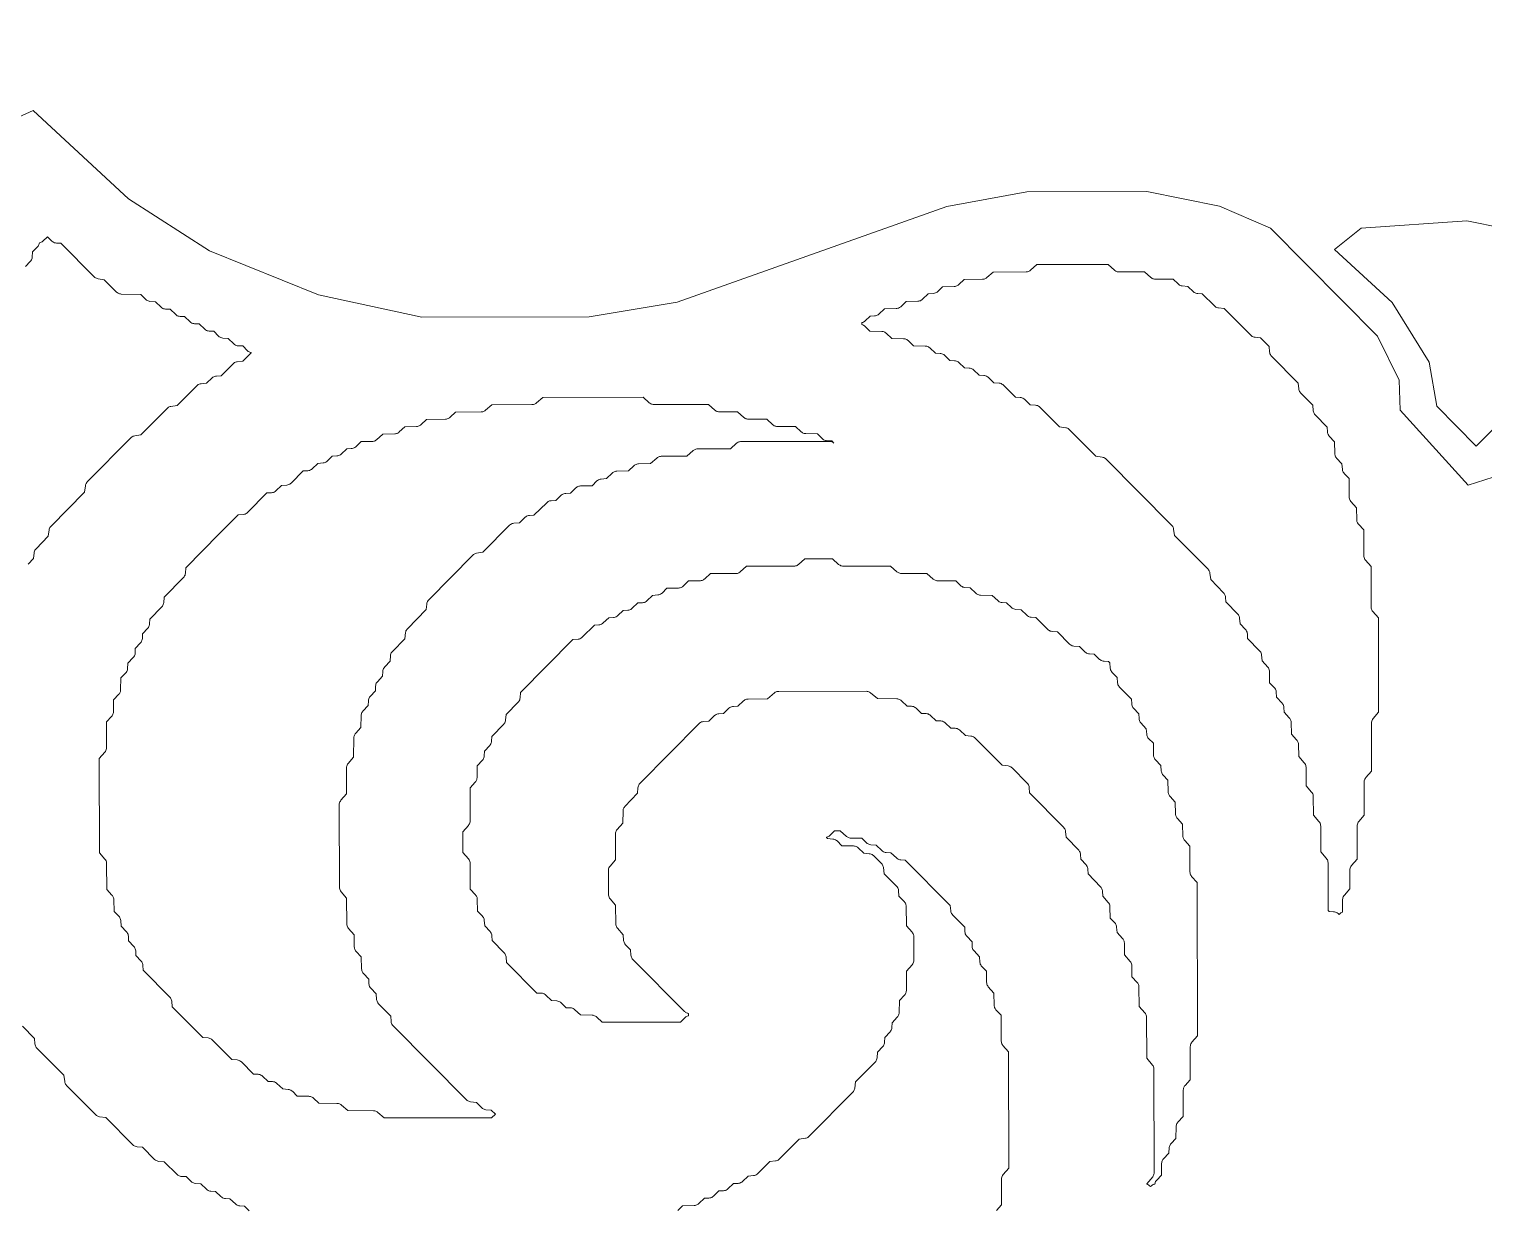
# Model space of a CAD drawing. Header units: inches. Extents: x 36 to 190, y -75 to 56.
# Drawn here: x 48.14 to 53.45, y -4.4 to -0.09 of the extents above; entities that cross this region are included whole.
import ezdxf

# ---------------------------------------------------------------- set-up
doc = ezdxf.new("R2010")
doc.units = ezdxf.units.IN
for name, color, linetype, lineweight in [('01_ORIGINAL_CAD', 7, 'Continuous', 20), ('02_APPROVED_PDF_OUTLINES', 7, 'Continuous', 15), ('04_APPROVED_PERIMETER', 7, 'Continuous', 15)]:
    doc.layers.add(name, color=color, linetype=linetype, lineweight=lineweight)

# ---------------------------------------------------------------- blocks, each defined once
blk = doc.blocks.new('04_NAUTILUS')
at = {"layer": '01_ORIGINAL_CAD'}
blk.add_lwpolyline([(50.1404, 46.0145, -0.546754), (57.6505, 41.0455, 0.171391), (58.1845, 40.3509, 0.171391)], format="xyb", dxfattribs=at)
at = {"layer": '02_APPROVED_PDF_OUTLINES'}
for points in [[(48.1171, 42.2722), (48.1615, 42.2271), (48.1632, 42.2071), (48.1638, 42.2037), (48.1648, 42.2004), (48.1662, 42.1972), (48.1681, 42.1943), (48.1703, 42.1917), (48.2684, 42.0924), (48.2716, 42.0694), (48.2723, 42.0663), (48.2733, 42.0633), (48.2748, 42.0604), (48.2765, 42.0577), (48.2787, 42.0553), (48.385, 41.948), (48.3875, 41.9459), (48.3901, 41.9441), (48.393, 41.9426), (48.3961, 41.9415), (48.3992, 41.9409), (48.4219, 41.9376), (48.5203, 41.8388), (48.5229, 41.8365), (48.5258, 41.8346), (48.529, 41.8332), (48.5323, 41.8321), (48.5358, 41.8316), (48.5554, 41.8298), (48.6, 41.7852), (48.6027, 41.7829), (48.6056, 41.781), (48.6088, 41.7795), (48.6121, 41.7785), (48.6155, 41.778), (48.6353, 41.7762), (48.6826, 41.73), (48.6849, 41.728), (48.6874, 41.7263), (48.6901, 41.7249), (48.693, 41.7239), (48.696, 41.7232), (48.699, 41.7229), (48.7154, 41.7221), (48.733, 41.7047), (48.7356, 41.7024), (48.7385, 41.7005), (48.7417, 41.6991), (48.745, 41.6981), (48.7484, 41.6975), (48.7684, 41.6958), (48.7891, 41.6761), (48.7919, 41.6738), (48.795, 41.672), (48.7983, 41.6706), (48.8017, 41.6697), (48.8053, 41.6693), (48.822, 41.6685), (48.8423, 41.6493), (48.845, 41.647), (48.8481, 41.6452), (48.8514, 41.6438), (48.8548, 41.6429), (48.8584, 41.6425), (48.8751, 41.6417), (48.8954, 41.6225), (48.8982, 41.6202), (48.9012, 41.6184), (48.9045, 41.617), (48.908, 41.6161), (48.9115, 41.6157), (48.9279, 41.6149), (48.9456, 41.5975)], [(50.5106, 41.5987), (50.5279, 41.6159), (50.5705, 41.6169), (50.5736, 41.6171), (50.5766, 41.6178), (50.5795, 41.6188), (50.5822, 41.6201), (50.5848, 41.6218), (50.5872, 41.6238), (50.6074, 41.643), (50.6241, 41.6438), (50.6277, 41.6442), (50.6311, 41.6451), (50.6344, 41.6465), (50.6375, 41.6484), (50.6402, 41.6507), (50.6604, 41.6699), (50.6771, 41.6707), (50.6807, 41.6711), (50.6841, 41.672), (50.6874, 41.6734), (50.6905, 41.6753), (50.6932, 41.6775), (50.7135, 41.6968), (50.7302, 41.6975), (50.7337, 41.698), (50.7372, 41.6989), (50.7405, 41.7003), (50.7435, 41.7021), (50.7463, 41.7044), (50.767, 41.7241), (50.7869, 41.7259), (50.7904, 41.7265), (50.7937, 41.7275), (50.7969, 41.729), (50.7998, 41.7309), (50.8024, 41.7332), (50.8469, 41.7779), (50.8665, 41.7797), (50.8699, 41.7802), (50.8733, 41.7812), (50.8764, 41.7827), (50.8793, 41.7846), (50.882, 41.7869), (50.9534, 41.859), (50.9761, 41.8623), (50.9793, 41.863), (50.9823, 41.864), (50.9852, 41.8655), (50.9879, 41.8673), (50.9903, 41.8695), (51.1493, 42.0306), (51.1514, 42.0331), (51.1532, 42.0357), (51.1546, 42.0386), (51.1556, 42.0417), (51.1562, 42.0448), (51.1594, 42.0678), (51.2306, 42.1404), (51.2328, 42.143), (51.2347, 42.1459), (51.2361, 42.1491), (51.2371, 42.1524), (51.2377, 42.1558), (51.2394, 42.1762), (51.2589, 42.1972), (51.2611, 42.1999), (51.2629, 42.203), (51.2643, 42.2062), (51.2651, 42.2096), (51.2655, 42.2132), (51.2662, 42.2303), (51.2853, 42.2509), (51.2875, 42.2536), (51.2893, 42.2567), (51.2907, 42.2599), (51.2916, 42.2633), (51.292, 42.2669), (51.2927, 42.284), (51.3118, 42.3046), (51.3137, 42.3069), (51.3153, 42.3095), (51.3166, 42.3122), (51.3176, 42.3151), (51.3182, 42.3181), (51.3184, 42.3211), (51.3193, 42.3648), (51.3382, 42.3851), (51.3401, 42.3875), (51.3417, 42.3901), (51.343, 42.3928), (51.344, 42.3957), (51.3446, 42.3988), (51.3448, 42.4018), (51.3457, 42.4727), (51.3659, 42.4959), (51.368, 42.4988), (51.3697, 42.5019), (51.371, 42.5053), (51.3718, 42.5088), (51.372, 42.5123), (51.3718, 42.5987), (51.3716, 42.6022), (51.3708, 42.6057), (51.3695, 42.6091), (51.3678, 42.6122), (51.3657, 42.6151), (51.3454, 42.6383), (51.3442, 42.7092), (51.344, 42.7122), (51.3434, 42.7152), (51.3424, 42.7181), (51.3411, 42.7209), (51.3395, 42.7235), (51.3375, 42.7258), (51.3179, 42.7468), (51.3161, 42.7672), (51.3156, 42.7706), (51.3146, 42.7739), (51.3132, 42.777), (51.3113, 42.7799), (51.3091, 42.7825), (51.2641, 42.8282), (51.2609, 42.8512), (51.2602, 42.8544), (51.2592, 42.8575), (51.2577, 42.8604), (51.2559, 42.863), (51.2538, 42.8655), (51.2249, 42.8942), (51.2223, 42.8964), (51.2194, 42.8983), (51.2162, 42.8998), (51.2129, 42.9008), (51.2095, 42.9013), (51.1895, 42.9031), (51.1687, 42.9228), (51.1664, 42.9248), (51.1638, 42.9264), (51.161, 42.9278), (51.1581, 42.9288), (51.1551, 42.9294), (51.1521, 42.9296), (51.1094, 42.9305), (51.0921, 42.9478), (51.0894, 42.95), (51.0865, 42.9519), (51.0834, 42.9534), (51.0801, 42.9544), (51.0767, 42.9549), (51.0571, 42.9567), (51.0529, 42.9609), (51.0529, 42.9612), (51.0542, 42.9615), (51.0573, 42.9625), (51.0602, 42.964), (51.063, 42.9658), (51.0654, 42.9679), (51.0825, 42.985), (51.1032, 42.985), (51.126, 42.9647), (51.1284, 42.9629), (51.131, 42.9613), (51.1337, 42.9601), (51.1366, 42.9592), (51.1395, 42.9586), (51.1425, 42.9584), (51.1821, 42.9582), (51.1993, 42.9412), (51.2019, 42.9389), (51.2048, 42.937), (51.2079, 42.9356), (51.2112, 42.9346), (51.2147, 42.934), (51.2347, 42.9323), (51.2554, 42.9126), (51.2582, 42.9103), (51.2612, 42.9085), (51.2645, 42.9071), (51.268, 42.9062), (51.2715, 42.9058), (51.2883, 42.905), (51.3086, 42.8858), (51.3113, 42.8835), (51.3144, 42.8817), (51.3177, 42.8803), (51.3211, 42.8794), (51.3247, 42.879), (51.341, 42.8782), (51.5051, 42.7127), (51.5069, 42.6927), (51.5074, 42.6893), (51.5084, 42.686), (51.5099, 42.6829), (51.5117, 42.68), (51.514, 42.6774), (51.5579, 42.6327), (51.5587, 42.6159), (51.5591, 42.6124), (51.56, 42.609), (51.5614, 42.6057), (51.5632, 42.6027), (51.5654, 42.6), (51.5846, 42.5794), (51.5853, 42.5622), (51.5857, 42.5587), (51.5866, 42.5553), (51.588, 42.5521), (51.5898, 42.549), (51.592, 42.5463), (51.6116, 42.5253), (51.6134, 42.5049), (51.614, 42.5015), (51.6149, 42.4983), (51.6164, 42.4952), (51.6182, 42.4923), (51.6204, 42.4897), (51.6375, 42.4722), (51.6378, 42.4318), (51.6381, 42.4283), (51.6389, 42.4248), (51.6401, 42.4215), (51.6418, 42.4184), (51.644, 42.4155), (51.6643, 42.3923), (51.6654, 42.3481), (51.6656, 42.3451), (51.6662, 42.3421), (51.6672, 42.3393), (51.6685, 42.3365), (51.6701, 42.334), (51.6721, 42.3316), (51.6909, 42.3115), (51.6913, 42.2172), (51.6916, 42.2136), (51.6924, 42.2101), (51.6936, 42.2068), (51.6953, 42.2037), (51.6975, 42.2008), (51.7176, 42.1778), (51.7184, 41.7526), (51.6984, 41.7296), (51.6963, 41.7267), (51.6945, 41.7236), (51.6933, 41.7202), (51.6925, 41.7167), (51.6923, 41.7132), (51.6922, 41.6189), (51.6735, 41.5987)], [(48.1286, 45.0459), (48.146, 45.0637), (48.1482, 45.0664), (48.15, 45.0693), (48.1515, 45.0724), (48.1524, 45.0757), (48.153, 45.079), (48.1546, 45.0991), (48.1724, 45.1174), (48.1745, 45.1199), (48.1763, 45.1226), (48.1777, 45.1255), (48.1787, 45.1286), (48.1793, 45.1317), (48.1794, 45.1317), (48.1827, 45.1326), (48.1859, 45.134), (48.1888, 45.1358), (48.1915, 45.138), (48.2083, 45.154), (48.2251, 45.138), (48.2279, 45.1358), (48.2309, 45.1339), (48.2342, 45.1325), (48.2377, 45.1316), (48.2412, 45.1312), (48.2575, 45.1305), (48.3792, 45.0078), (48.3816, 45.0056), (48.3843, 45.0038), (48.3872, 45.0024), (48.3903, 45.0013), (48.3934, 45.0006), (48.4161, 44.9974), (48.4613, 44.9522), (48.4637, 44.9501), (48.4663, 44.9484), (48.4691, 44.9469), (48.472, 44.9459), (48.4751, 44.9452), (48.4782, 44.9449), (48.5501, 44.9427), (48.5676, 44.9254), (48.5702, 44.9231), (48.5731, 44.9212), (48.5763, 44.9198), (48.5796, 44.9188), (48.583, 44.9182), (48.603, 44.9164), (48.6238, 44.8968), (48.6265, 44.8945), (48.6296, 44.8927), (48.6329, 44.8913), (48.6363, 44.8904), (48.6399, 44.8899), (48.6566, 44.8892), (48.6769, 44.87), (48.6797, 44.8677), (48.6827, 44.8659), (48.686, 44.8645), (48.6895, 44.8636), (48.693, 44.8631), (48.7097, 44.8624), (48.73, 44.8432), (48.7328, 44.8409), (48.7359, 44.8391), (48.7391, 44.8377), (48.7426, 44.8368), (48.7461, 44.8363), (48.7629, 44.8356), (48.7832, 44.8164), (48.7859, 44.8141), (48.789, 44.8123), (48.7923, 44.8109), (48.7957, 44.81), (48.7993, 44.8095), (48.8157, 44.8088), (48.8333, 44.7914), (48.8359, 44.7891), (48.8388, 44.7872), (48.842, 44.7858), (48.8453, 44.7848), (48.8487, 44.7842), (48.8687, 44.7824), (48.8895, 44.7628), (48.8922, 44.7605), (48.8953, 44.7587), (48.8986, 44.7573), (48.902, 44.7564), (48.9056, 44.7559), (48.922, 44.7552), (48.9396, 44.7378), (48.942, 44.7356), (48.9448, 44.7338), (48.9477, 44.7324), (48.9508, 44.7313), (48.9522, 44.7311), (48.9522, 44.7307), (48.9216, 44.6997), (48.902, 44.6979), (48.8986, 44.6973), (48.8952, 44.6963), (48.8921, 44.6948), (48.8892, 44.6929), (48.8865, 44.6906), (48.8425, 44.6464), (48.8262, 44.6456), (48.8227, 44.6452), (48.8192, 44.6443), (48.8159, 44.6429), (48.8129, 44.641), (48.8101, 44.6388), (48.7894, 44.6191), (48.7695, 44.6173), (48.766, 44.6167), (48.7627, 44.6157), (48.7595, 44.6142), (48.7566, 44.6123), (48.7539, 44.61), (48.6825, 44.5379), (48.6598, 44.5346), (48.6566, 44.534), (48.6536, 44.5329), (48.6507, 44.5314), (48.648, 44.5296), (48.6456, 44.5274), (48.5499, 44.4304), (48.5273, 44.4272), (48.5241, 44.4265), (48.5211, 44.4254), (48.5182, 44.424), (48.5155, 44.4221), (48.5131, 44.42), (48.3541, 44.2588), (48.352, 44.2564), (48.3502, 44.2537), (48.3488, 44.2508), (48.3478, 44.2478), (48.3472, 44.2447), (48.344, 44.2217), (48.2217, 44.0977), (48.2196, 44.0953), (48.2178, 44.0926), (48.2164, 44.0897), (48.2154, 44.0867), (48.2147, 44.0835), (48.2116, 44.0605), (48.1669, 44.0148), (48.1646, 44.0122), (48.1628, 44.0092), (48.1613, 44.0061), (48.1603, 44.0028), (48.1598, 43.9994), (48.1581, 43.979), (48.1386, 43.958)]]:
    blk.add_lwpolyline(points, dxfattribs=at)
for points in [[(51.1821, 44.8401), (51.1834, 44.8404), (51.1865, 44.8414), (51.1894, 44.8429), (51.1921, 44.8447), (51.1946, 44.8468), (51.2121, 44.8643), (51.2285, 44.865), (51.232, 44.8655), (51.2355, 44.8664), (51.2388, 44.8678), (51.2418, 44.8696), (51.2446, 44.8719), (51.2646, 44.891), (51.3075, 44.8919), (51.3106, 44.8922), (51.3136, 44.8928), (51.3165, 44.8938), (51.3193, 44.8952), (51.3218, 44.8968), (51.3242, 44.8988), (51.3442, 44.9179), (51.3871, 44.9188), (51.3902, 44.9191), (51.3932, 44.9197), (51.3961, 44.9207), (51.3988, 44.9221), (51.4014, 44.9237), (51.4038, 44.9257), (51.4244, 44.9454), (51.4444, 44.9472), (51.4478, 44.9478), (51.4511, 44.9488), (51.4543, 44.9502), (51.4572, 44.9521), (51.4598, 44.9544), (51.4771, 44.9716), (51.5197, 44.9726), (51.5228, 44.9729), (51.5258, 44.9735), (51.5287, 44.9745), (51.5315, 44.9758), (51.534, 44.9775), (51.5364, 44.9795), (51.5562, 44.9983), (51.6225, 44.9987), (51.6256, 44.9988), (51.6285, 44.9994), (51.6314, 45.0003), (51.6341, 45.0016), (51.6367, 45.0031), (51.6391, 45.005), (51.6618, 45.0253), (51.7817, 45.0256), (51.7847, 45.0258), (51.7877, 45.0264), (51.7906, 45.0273), (51.7933, 45.0285), (51.7959, 45.0301), (51.7983, 45.0319), (51.821, 45.0522), (52.0814, 45.0524), (52.1042, 45.0322), (52.1066, 45.0303), (52.1092, 45.0287), (52.1119, 45.0275), (52.1148, 45.0266), (52.1178, 45.0261), (52.1208, 45.0259), (52.2142, 45.0257), (52.237, 45.0054), (52.2394, 45.0036), (52.242, 45.002), (52.2447, 45.0008), (52.2476, 44.9999), (52.2505, 44.9993), (52.2535, 44.9991), (52.3196, 44.9989), (52.3368, 44.9819), (52.3394, 44.9796), (52.3423, 44.9777), (52.3455, 44.9763), (52.3488, 44.9753), (52.3522, 44.9747), (52.3722, 44.973), (52.3929, 44.9533), (52.3957, 44.951), (52.3988, 44.9492), (52.4021, 44.9478), (52.4055, 44.9469), (52.4091, 44.9465), (52.4254, 44.9457), (52.4696, 44.9015), (52.4722, 44.8992), (52.4751, 44.8973), (52.4783, 44.8959), (52.4816, 44.8949), (52.4851, 44.8943), (52.5047, 44.8926), (52.6025, 44.7943), (52.6051, 44.792), (52.608, 44.7901), (52.6112, 44.7886), (52.6145, 44.7876), (52.618, 44.787), (52.6376, 44.7853), (52.6692, 44.7534), (52.671, 44.7334), (52.6715, 44.73), (52.6725, 44.7267), (52.674, 44.7236), (52.6758, 44.7207), (52.6781, 44.7181), (52.7756, 44.6193), (52.7774, 44.5993), (52.7779, 44.5959), (52.7789, 44.5926), (52.7804, 44.5895), (52.7822, 44.5866), (52.7845, 44.584), (52.8289, 44.5389), (52.8306, 44.5188), (52.8312, 44.5154), (52.8322, 44.5121), (52.8336, 44.509), (52.8355, 44.5061), (52.8377, 44.5035), (52.8817, 44.4588), (52.8824, 44.442), (52.8828, 44.4385), (52.8837, 44.4351), (52.8851, 44.4318), (52.8869, 44.4288), (52.8891, 44.4261), (52.9081, 44.4057), (52.9091, 44.3621), (52.9094, 44.359), (52.91, 44.3561), (52.911, 44.3532), (52.9123, 44.3505), (52.9139, 44.3479), (52.9158, 44.3456), (52.9354, 44.3246), (52.9372, 44.3042), (52.9377, 44.3008), (52.9387, 44.2975), (52.9402, 44.2944), (52.942, 44.2915), (52.9442, 44.2889), (52.9613, 44.2715), (52.9617, 44.2043), (52.9619, 44.2007), (52.9627, 44.1973), (52.964, 44.1939), (52.9657, 44.1908), (52.9678, 44.188), (52.9882, 44.1647), (52.9892, 44.1206), (52.9895, 44.1175), (52.9901, 44.1146), (52.991, 44.1117), (52.9924, 44.109), (52.994, 44.1064), (52.9959, 44.1041), (53.0147, 44.0839), (53.0151, 43.9896), (53.0154, 43.9861), (53.0162, 43.9826), (53.0175, 43.9792), (53.0192, 43.9761), (53.0213, 43.9733), (53.0415, 43.9502), (53.0421, 43.8018), (53.0423, 43.7982), (53.0431, 43.7947), (53.0444, 43.7914), (53.0461, 43.7883), (53.0482, 43.7854), (53.0684, 43.7624), (53.069, 43.4177), (53.049, 43.3947), (53.0468, 43.3918), (53.0451, 43.3887), (53.0439, 43.3853), (53.0431, 43.3818), (53.0429, 43.3782), (53.0429, 43.203), (53.0229, 43.1799), (53.0207, 43.1771), (53.019, 43.1739), (53.0177, 43.1706), (53.017, 43.1671), (53.0167, 43.1635), (53.0167, 43.0419), (52.9966, 43.0189), (52.9945, 43.016), (52.9928, 43.0129), (52.9915, 43.0095), (52.9907, 43.006), (52.9905, 43.0025), (52.9905, 42.8809), (52.9704, 42.8578), (52.9682, 42.8549), (52.9665, 42.8518), (52.9653, 42.8485), (52.9645, 42.845), (52.9642, 42.8414), (52.9641, 42.7735), (52.944, 42.7504), (52.9419, 42.7476), (52.9402, 42.7444), (52.9389, 42.7411), (52.9382, 42.7376), (52.9379, 42.7341), (52.9378, 42.6882), (52.9371, 42.688), (52.9339, 42.6866), (52.931, 42.6849), (52.9284, 42.6827), (52.9247, 42.6792), (52.9209, 42.6827), (52.9182, 42.6849), (52.9152, 42.6867), (52.9119, 42.6881), (52.9085, 42.689), (52.905, 42.6894), (52.8887, 42.6901), (52.885, 42.6939), (52.8844, 42.8682), (52.8841, 42.8718), (52.8833, 42.8753), (52.8821, 42.8786), (52.8803, 42.8818), (52.8782, 42.8846), (52.858, 42.9077), (52.8576, 43.0025), (52.8573, 43.006), (52.8565, 43.0095), (52.8553, 43.0128), (52.8535, 43.016), (52.8514, 43.0188), (52.8312, 43.0419), (52.8308, 43.1098), (52.8305, 43.1134), (52.8298, 43.1169), (52.8285, 43.1202), (52.8268, 43.1233), (52.8246, 43.1261), (52.8044, 43.1492), (52.8041, 43.2172), (52.8038, 43.2207), (52.803, 43.2242), (52.8018, 43.2275), (52.8, 43.2306), (52.7979, 43.2335), (52.7775, 43.2567), (52.7765, 43.3009), (52.7763, 43.3039), (52.7756, 43.3069), (52.7747, 43.3098), (52.7734, 43.3125), (52.7717, 43.315), (52.7698, 43.3174), (52.7508, 43.3377), (52.7498, 43.3814), (52.7496, 43.3844), (52.7489, 43.3874), (52.748, 43.3903), (52.7467, 43.393), (52.745, 43.3955), (52.7431, 43.3979), (52.7239, 43.4184), (52.7232, 43.4356), (52.7227, 43.4391), (52.7219, 43.4425), (52.7205, 43.4458), (52.7187, 43.4488), (52.7165, 43.4515), (52.6969, 43.4725), (52.6951, 43.4929), (52.6945, 43.4963), (52.6935, 43.4996), (52.6921, 43.5027), (52.6903, 43.5056), (52.6881, 43.5082), (52.671, 43.5257), (52.6707, 43.566), (52.6704, 43.5696), (52.6696, 43.573), (52.6684, 43.5764), (52.6666, 43.5795), (52.6645, 43.5823), (52.6436, 43.6062), (52.6417, 43.6271), (52.6412, 43.6305), (52.6402, 43.6338), (52.6387, 43.6369), (52.6369, 43.6398), (52.6346, 43.6424), (52.5907, 43.6871), (52.5899, 43.7039), (52.5895, 43.7074), (52.5886, 43.7108), (52.5873, 43.7141), (52.5854, 43.7171), (52.5832, 43.7198), (52.5636, 43.7408), (52.5618, 43.7612), (52.5613, 43.7646), (52.5603, 43.7679), (52.5589, 43.771), (52.557, 43.7739), (52.5547, 43.7765), (52.5108, 43.8212), (52.51, 43.838), (52.5097, 43.841), (52.509, 43.8439), (52.508, 43.8468), (52.5067, 43.8495), (52.505, 43.852), (52.5031, 43.8543), (52.4566, 43.9025), (52.4534, 43.9257), (52.4527, 43.9289), (52.4517, 43.9319), (52.4502, 43.9348), (52.4485, 43.9374), (52.4464, 43.9398), (52.3236, 44.0637), (52.3203, 44.0867), (52.3197, 44.0898), (52.3186, 44.0928), (52.3172, 44.0957), (52.3154, 44.0984), (52.3133, 44.1008), (52.074, 44.3422), (52.0715, 44.3443), (52.0689, 44.3461), (52.066, 44.3476), (52.0629, 44.3486), (52.0598, 44.3493), (52.0371, 44.3525), (51.941, 44.4494), (51.9386, 44.4516), (51.9359, 44.4534), (51.933, 44.4548), (51.93, 44.4559), (51.9268, 44.4566), (51.9041, 44.4598), (51.8324, 44.5318), (51.8298, 44.5341), (51.8268, 44.536), (51.8237, 44.5375), (51.8203, 44.5385), (51.8169, 44.539), (51.7969, 44.5408), (51.7761, 44.5605), (51.7734, 44.5628), (51.7703, 44.5646), (51.767, 44.566), (51.7636, 44.5669), (51.76, 44.5673), (51.7437, 44.568), (51.6995, 44.6122), (51.6969, 44.6145), (51.6939, 44.6164), (51.6908, 44.6179), (51.6874, 44.6189), (51.684, 44.6195), (51.664, 44.6212), (51.6433, 44.6409), (51.6405, 44.6432), (51.6374, 44.645), (51.6341, 44.6464), (51.6307, 44.6473), (51.6271, 44.6477), (51.6104, 44.6485), (51.5901, 44.6677), (51.5874, 44.67), (51.5843, 44.6718), (51.581, 44.6732), (51.5776, 44.6741), (51.574, 44.6745), (51.5573, 44.6753), (51.537, 44.6945), (51.5342, 44.6968), (51.5312, 44.6986), (51.5279, 44.7), (51.5244, 44.7009), (51.5209, 44.7013), (51.5041, 44.7021), (51.4838, 44.7213), (51.4811, 44.7236), (51.478, 44.7254), (51.4747, 44.7268), (51.4713, 44.7277), (51.4677, 44.7281), (51.451, 44.7289), (51.4307, 44.7481), (51.4283, 44.7501), (51.4258, 44.7518), (51.423, 44.7531), (51.4201, 44.7541), (51.4171, 44.7547), (51.414, 44.755), (51.3711, 44.7559), (51.351, 44.7749), (51.3487, 44.7769), (51.3461, 44.7785), (51.3433, 44.7799), (51.3404, 44.7809), (51.3374, 44.7815), (51.3343, 44.7817), (51.2914, 44.7827), (51.2713, 44.8017), (51.269, 44.8036), (51.2664, 44.8053), (51.2636, 44.8067), (51.2607, 44.8076), (51.2577, 44.8083), (51.2547, 44.8085), (51.212, 44.8094), (51.1947, 44.8267), (51.1922, 44.8288), (51.1895, 44.8306), (51.1865, 44.832), (51.1834, 44.8331), (51.1821, 44.8333)], [(49.8441, 41.9504), (49.8304, 41.9367), (49.438, 41.9364), (49.4152, 41.9567), (49.4128, 41.9585), (49.4103, 41.9601), (49.4075, 41.9613), (49.4046, 41.9622), (49.4017, 41.9628), (49.3987, 41.963), (49.3053, 41.9631), (49.2824, 41.9834), (49.2801, 41.9853), (49.2775, 41.9868), (49.2747, 41.9881), (49.2719, 41.989), (49.2689, 41.9895), (49.2659, 41.9897), (49.1995, 41.9899), (49.1796, 42.0087), (49.1773, 42.0107), (49.1747, 42.0124), (49.1719, 42.0137), (49.169, 42.0147), (49.166, 42.0153), (49.163, 42.0156), (49.1203, 42.0165), (49.103, 42.0337), (49.1003, 42.036), (49.0974, 42.0379), (49.0943, 42.0393), (49.091, 42.0403), (49.0876, 42.0409), (49.0676, 42.0426), (49.0468, 42.0623), (49.0441, 42.0646), (49.041, 42.0664), (49.0377, 42.0678), (49.0343, 42.0687), (49.0307, 42.0691), (49.014, 42.0699), (48.9937, 42.0891), (48.9909, 42.0914), (48.9879, 42.0932), (48.9846, 42.0946), (48.9811, 42.0955), (48.9776, 42.0959), (48.9612, 42.0967), (48.917, 42.1409), (48.9144, 42.1432), (48.9115, 42.1451), (48.9083, 42.1465), (48.905, 42.1475), (48.9016, 42.1481), (48.882, 42.1498), (48.8107, 42.2213), (48.8081, 42.2236), (48.8052, 42.2255), (48.802, 42.227), (48.7987, 42.228), (48.7952, 42.2285), (48.7757, 42.2303), (48.6642, 42.3426), (48.6625, 42.3626), (48.6619, 42.366), (48.6609, 42.3693), (48.6595, 42.3724), (48.6576, 42.3754), (48.6554, 42.378), (48.5582, 42.4763), (48.5575, 42.4931), (48.5571, 42.4966), (48.5562, 42.5), (48.5548, 42.5032), (48.553, 42.5063), (48.5508, 42.509), (48.5316, 42.5296), (48.5308, 42.5467), (48.5304, 42.5502), (48.5295, 42.5536), (48.5282, 42.5569), (48.5264, 42.5599), (48.5241, 42.5627), (48.505, 42.5832), (48.5042, 42.6004), (48.5038, 42.6039), (48.5029, 42.6073), (48.5015, 42.6106), (48.4997, 42.6136), (48.4975, 42.6163), (48.4779, 42.6373), (48.4761, 42.6577), (48.4756, 42.6611), (48.4746, 42.6644), (48.4731, 42.6675), (48.4713, 42.6704), (48.4691, 42.673), (48.4519, 42.6906), (48.4509, 42.734), (48.4506, 42.737), (48.45, 42.74), (48.449, 42.7429), (48.4477, 42.7456), (48.4461, 42.7482), (48.4441, 42.7505), (48.4254, 42.7706), (48.4249, 42.8649), (48.4246, 42.8685), (48.4239, 42.872), (48.4226, 42.8753), (48.4209, 42.8784), (48.4187, 42.8813), (48.3986, 42.9043), (48.3979, 43.249), (48.418, 43.272), (48.4201, 43.2749), (48.4218, 43.278), (48.4231, 43.2814), (48.4239, 43.2849), (48.4241, 43.2884), (48.4242, 43.3827), (48.4429, 43.4029), (48.4448, 43.4052), (48.4464, 43.4078), (48.4477, 43.4105), (48.4487, 43.4134), (48.4493, 43.4164), (48.4496, 43.4194), (48.4504, 43.4631), (48.4693, 43.4834), (48.4712, 43.4857), (48.4728, 43.4883), (48.4741, 43.491), (48.4751, 43.4939), (48.4757, 43.4969), (48.4759, 43.4999), (48.4768, 43.5433), (48.4939, 43.561), (48.4961, 43.5636), (48.498, 43.5665), (48.4994, 43.5696), (48.5004, 43.5729), (48.5009, 43.5763), (48.5026, 43.5966), (48.5221, 43.6176), (48.5243, 43.6204), (48.5261, 43.6234), (48.5275, 43.6267), (48.5284, 43.6301), (48.5288, 43.6336), (48.5295, 43.6508), (48.5485, 43.6713), (48.5508, 43.6741), (48.5526, 43.6771), (48.5539, 43.6804), (48.5548, 43.6838), (48.5552, 43.6873), (48.5559, 43.7045), (48.575, 43.725), (48.5772, 43.7278), (48.579, 43.7308), (48.5804, 43.7341), (48.5813, 43.7375), (48.5816, 43.741), (48.5823, 43.7578), (48.6261, 43.8025), (48.6283, 43.8052), (48.6302, 43.8081), (48.6316, 43.8112), (48.6326, 43.8145), (48.6332, 43.8179), (48.6348, 43.8379), (48.7055, 43.9099), (48.7078, 43.9126), (48.7096, 43.9155), (48.7111, 43.9186), (48.7121, 43.9219), (48.7126, 43.9253), (48.7143, 43.9453), (48.836, 44.0688), (48.9047, 44.1384), (48.9242, 44.1401), (48.9277, 44.1407), (48.931, 44.1417), (48.9342, 44.1432), (48.9371, 44.1451), (48.9397, 44.1474), (49.0102, 44.2185), (49.0265, 44.2192), (49.0301, 44.2197), (49.0335, 44.2206), (49.0368, 44.222), (49.0399, 44.2238), (49.0426, 44.2261), (49.0633, 44.2458), (49.0833, 44.2476), (49.0867, 44.2482), (49.0901, 44.2492), (49.0932, 44.2507), (49.0962, 44.2526), (49.0988, 44.2549), (49.1428, 44.2991), (49.1591, 44.2999), (49.1627, 44.3003), (49.1661, 44.3012), (49.1694, 44.3026), (49.1725, 44.3045), (49.1752, 44.3067), (49.1959, 44.3264), (49.2159, 44.3282), (49.2193, 44.3288), (49.2226, 44.3298), (49.2257, 44.3313), (49.2286, 44.3331), (49.2313, 44.3354), (49.2488, 44.3529), (49.2652, 44.3536), (49.2687, 44.354), (49.2722, 44.355), (49.2755, 44.3564), (49.2785, 44.3582), (49.2813, 44.3605), (49.3015, 44.3797), (49.3182, 44.3805), (49.3218, 44.3809), (49.3252, 44.3818), (49.3285, 44.3832), (49.3316, 44.3851), (49.3343, 44.3874), (49.3541, 44.4062), (49.394, 44.4065), (49.397, 44.4067), (49.3999, 44.4073), (49.4028, 44.4082), (49.4055, 44.4094), (49.4081, 44.411), (49.4105, 44.4128), (49.4334, 44.4333), (49.4768, 44.4343), (49.4799, 44.4345), (49.4829, 44.4352), (49.4858, 44.4362), (49.4886, 44.4375), (49.4911, 44.4392), (49.4935, 44.4412), (49.5135, 44.4602), (49.5564, 44.4612), (49.5595, 44.4614), (49.5625, 44.4621), (49.5654, 44.4631), (49.5681, 44.4644), (49.5707, 44.4661), (49.5731, 44.4681), (49.593, 44.487), (49.6623, 44.4881), (49.6654, 44.4883), (49.6685, 44.489), (49.6714, 44.4899), (49.6742, 44.4913), (49.6768, 44.493), (49.6792, 44.495), (49.699, 44.5138), (49.7919, 44.5142), (49.7949, 44.5144), (49.7979, 44.5149), (49.8007, 44.5158), (49.8035, 44.5171), (49.8061, 44.5186), (49.8084, 44.5205), (49.8312, 44.5408), (49.9776, 44.5411), (49.9806, 44.5413), (49.9836, 44.5419), (49.9865, 44.5428), (49.9892, 44.544), (49.9918, 44.5456), (49.9942, 44.5475), (50.0169, 44.5677), (50.3835, 44.568), (50.4063, 44.5478), (50.4087, 44.5459), (50.4113, 44.5443), (50.414, 44.5431), (50.4169, 44.5422), (50.4199, 44.5417), (50.4229, 44.5415), (50.6225, 44.5413), (50.6453, 44.5211), (50.6476, 44.5192), (50.6502, 44.5177), (50.653, 44.5165), (50.6558, 44.5156), (50.6588, 44.515), (50.6618, 44.5148), (50.7287, 44.5146), (50.7515, 44.4943), (50.7539, 44.4925), (50.7564, 44.4909), (50.7592, 44.4897), (50.7621, 44.4888), (50.765, 44.4882), (50.768, 44.4881), (50.8349, 44.4878), (50.8577, 44.4676), (50.8601, 44.4657), (50.8627, 44.4642), (50.8654, 44.4629), (50.8683, 44.462), (50.8712, 44.4615), (50.8742, 44.4613), (50.9406, 44.4611), (50.9605, 44.4422), (50.9629, 44.4403), (50.9655, 44.4386), (50.9682, 44.4373), (50.9711, 44.4363), (50.9741, 44.4357), (50.9772, 44.4354), (51.0198, 44.4345), (51.0372, 44.4173), (51.0398, 44.415), (51.0427, 44.4131), (51.0459, 44.4117), (51.0492, 44.4107), (51.0526, 44.4101), (51.0723, 44.4084), (51.0803, 44.4004), (51.0786, 44.4017), (51.0758, 44.4036), (51.0729, 44.405), (51.0698, 44.4061), (51.0666, 44.4067), (51.0633, 44.4069), (50.7418, 44.4064), (50.7388, 44.4062), (50.7358, 44.4057), (50.7329, 44.4048), (50.7302, 44.4035), (50.7276, 44.4019), (50.7252, 44.4001), (50.7025, 44.3798), (50.5825, 44.3794), (50.5795, 44.3793), (50.5766, 44.3787), (50.5737, 44.3778), (50.5709, 44.3765), (50.5684, 44.375), (50.566, 44.3731), (50.5432, 44.3528), (50.4499, 44.3525), (50.4468, 44.3523), (50.4439, 44.3518), (50.441, 44.3509), (50.4383, 44.3496), (50.4357, 44.348), (50.4333, 44.3462), (50.4104, 44.3257), (50.367, 44.3247), (50.3639, 44.3245), (50.3609, 44.3238), (50.358, 44.3228), (50.3552, 44.3215), (50.3526, 44.3198), (50.3503, 44.3178), (50.3303, 44.2988), (50.2874, 44.2978), (50.2843, 44.2976), (50.2813, 44.2969), (50.2784, 44.2959), (50.2756, 44.2946), (50.2731, 44.2929), (50.2707, 44.2909), (50.25, 44.2713), (50.2301, 44.2694), (50.2266, 44.2689), (50.2233, 44.2679), (50.2202, 44.2664), (50.2173, 44.2645), (50.2147, 44.2623), (50.1974, 44.245), (50.1548, 44.2441), (50.1517, 44.2438), (50.1487, 44.2432), (50.1458, 44.2422), (50.143, 44.2408), (50.1404, 44.2391), (50.1381, 44.2372), (50.1179, 44.2179), (50.1012, 44.2172), (50.0976, 44.2167), (50.0942, 44.2158), (50.0909, 44.2144), (50.0878, 44.2126), (50.085, 44.2103), (50.0648, 44.191), (50.0481, 44.1903), (50.0451, 44.19), (50.0421, 44.1893), (50.0393, 44.1882), (50.0366, 44.1868), (50.034, 44.1851), (50.0317, 44.1831), (49.9851, 44.1373), (49.9686, 44.1365), (49.965, 44.1361), (49.9616, 44.1352), (49.9583, 44.1338), (49.9552, 44.1319), (49.9525, 44.1297), (49.9318, 44.11), (49.9118, 44.1082), (49.9084, 44.1076), (49.905, 44.1066), (49.9019, 44.1051), (49.8989, 44.1032), (49.8963, 44.1009), (49.7984, 44.0019), (49.7757, 43.9987), (49.7725, 43.998), (49.7695, 43.9969), (49.7666, 43.9954), (49.7639, 43.9936), (49.7615, 43.9915), (49.6007, 43.828), (49.5984, 43.8254), (49.5965, 43.8225), (49.5951, 43.8193), (49.5941, 43.816), (49.5936, 43.8126), (49.5919, 43.7926), (49.5231, 43.7229), (49.521, 43.7205), (49.5192, 43.7178), (49.5178, 43.7149), (49.5168, 43.7119), (49.5161, 43.7087), (49.513, 43.6857), (49.4682, 43.64), (49.466, 43.6374), (49.4642, 43.6345), (49.4627, 43.6313), (49.4617, 43.628), (49.4612, 43.6246), (49.4595, 43.6042), (49.44, 43.5832), (49.4378, 43.5805), (49.436, 43.5774), (49.4346, 43.5742), (49.4337, 43.5708), (49.4333, 43.5672), (49.4326, 43.5501), (49.4135, 43.5295), (49.4113, 43.5268), (49.4095, 43.5237), (49.4082, 43.5205), (49.4073, 43.5171), (49.4069, 43.5135), (49.4062, 43.4964), (49.3871, 43.4758), (49.3849, 43.4731), (49.3831, 43.47), (49.3817, 43.4668), (49.3808, 43.4634), (49.3804, 43.4598), (49.3797, 43.4427), (49.3607, 43.4221), (49.3587, 43.4198), (49.3571, 43.4172), (49.3558, 43.4145), (49.3548, 43.4116), (49.3542, 43.4086), (49.354, 43.4056), (49.3531, 43.3619), (49.3343, 43.3416), (49.3323, 43.3392), (49.3307, 43.3366), (49.3294, 43.3339), (49.3284, 43.331), (49.3278, 43.3279), (49.3276, 43.3249), (49.3267, 43.254), (49.3066, 43.2308), (49.3044, 43.228), (49.3027, 43.2248), (49.3014, 43.2215), (49.3007, 43.218), (49.3004, 43.2144), (49.3003, 43.1197), (49.2803, 43.0966), (49.2781, 43.0937), (49.2764, 43.0906), (49.2751, 43.0872), (49.2744, 43.0837), (49.2741, 43.0801), (49.2747, 42.7791), (49.275, 42.7755), (49.2757, 42.772), (49.277, 42.7687), (49.2787, 42.7655), (49.2809, 42.7627), (49.3011, 42.7396), (49.3015, 42.6448), (49.3018, 42.6413), (49.3025, 42.6378), (49.3038, 42.6345), (49.3055, 42.6313), (49.3077, 42.6285), (49.328, 42.6052), (49.329, 42.5611), (49.3293, 42.5581), (49.3299, 42.5551), (49.3309, 42.5522), (49.3322, 42.5495), (49.3338, 42.5469), (49.3358, 42.5446), (49.3547, 42.5243), (49.3557, 42.4806), (49.356, 42.4776), (49.3566, 42.4746), (49.3576, 42.4717), (49.3589, 42.469), (49.3605, 42.4664), (49.3625, 42.4641), (49.3816, 42.4436), (49.3824, 42.4264), (49.3828, 42.4229), (49.3837, 42.4195), (49.3851, 42.4162), (49.3869, 42.4132), (49.3891, 42.4104), (49.4087, 42.3894), (49.4105, 42.3691), (49.411, 42.3657), (49.412, 42.3624), (49.4135, 42.3592), (49.4153, 42.3563), (49.4176, 42.3537), (49.462, 42.3086), (49.4637, 42.2886), (49.4643, 42.2852), (49.4653, 42.2819), (49.4667, 42.2787), (49.4686, 42.2758), (49.4709, 42.2732), (49.7387, 42.0027), (49.7411, 42.0006), (49.7438, 41.9988), (49.7467, 41.9973), (49.7497, 41.9962), (49.7529, 41.9956), (49.7757, 41.9923), (49.7943, 41.9739), (49.7969, 41.9716), (49.7998, 41.9697), (49.8029, 41.9683), (49.8062, 41.9673), (49.8097, 41.9667), (49.8293, 41.965)], [(50.5494, 42.3099), (50.5481, 42.3096), (50.545, 42.3086), (50.5421, 42.3071), (50.5394, 42.3053), (50.5369, 42.3032), (50.5199, 42.2862), (50.2341, 42.286), (50.2143, 42.3048), (50.212, 42.3067), (50.2094, 42.3084), (50.2066, 42.3097), (50.2037, 42.3107), (50.2007, 42.3113), (50.1976, 42.3116), (50.1547, 42.3125), (50.1346, 42.3315), (50.1319, 42.3338), (50.1288, 42.3356), (50.1255, 42.337), (50.1221, 42.338), (50.1185, 42.3384), (50.1021, 42.3391), (50.0845, 42.3565), (50.0819, 42.3588), (50.079, 42.3607), (50.0758, 42.3621), (50.0725, 42.3631), (50.0691, 42.3637), (50.0491, 42.3655), (50.0283, 42.3851), (50.0256, 42.3874), (50.0225, 42.3892), (50.0192, 42.3906), (50.0158, 42.3916), (50.0122, 42.392), (49.9959, 42.3927), (49.885, 42.5046), (49.8832, 42.5246), (49.8827, 42.528), (49.8817, 42.5313), (49.8802, 42.5344), (49.8784, 42.5373), (49.8761, 42.5399), (49.8322, 42.5846), (49.8314, 42.6014), (49.831, 42.6049), (49.8301, 42.6083), (49.8287, 42.6116), (49.8269, 42.6146), (49.8247, 42.6173), (49.8051, 42.6383), (49.8033, 42.6587), (49.8028, 42.6621), (49.8018, 42.6654), (49.8004, 42.6685), (49.7985, 42.6714), (49.7963, 42.674), (49.7791, 42.6916), (49.7781, 42.735), (49.7778, 42.738), (49.7772, 42.741), (49.7762, 42.7439), (49.7749, 42.7466), (49.7733, 42.7491), (49.7714, 42.7515), (49.7526, 42.7716), (49.7521, 42.8659), (49.7519, 42.8695), (49.7511, 42.873), (49.7498, 42.8763), (49.7481, 42.8794), (49.7459, 42.8823), (49.7258, 42.9053), (49.7257, 42.9816), (49.7457, 43.0046), (49.7478, 43.0075), (49.7496, 43.0106), (49.7508, 43.014), (49.7516, 43.0175), (49.7518, 43.021), (49.7519, 43.1422), (49.7706, 43.1623), (49.7725, 43.1646), (49.7741, 43.1672), (49.7754, 43.1699), (49.7764, 43.1728), (49.777, 43.1758), (49.7772, 43.1788), (49.7781, 43.2225), (49.7969, 43.2428), (49.7992, 43.2456), (49.801, 43.2486), (49.8023, 43.2519), (49.8032, 43.2553), (49.8036, 43.2588), (49.8043, 43.276), (49.8234, 43.2965), (49.8256, 43.2993), (49.8274, 43.3023), (49.8288, 43.3056), (49.8297, 43.309), (49.83, 43.3125), (49.8307, 43.3293), (49.8745, 43.374), (49.8767, 43.3767), (49.8786, 43.3796), (49.88, 43.3827), (49.881, 43.386), (49.8816, 43.3894), (49.8832, 43.4094), (49.9274, 43.4546), (49.9297, 43.4572), (49.9315, 43.4601), (49.933, 43.4633), (49.934, 43.4666), (49.9345, 43.47), (49.9362, 43.4899), (50.1266, 43.683), (50.1461, 43.6848), (50.1496, 43.6853), (50.1529, 43.6863), (50.1561, 43.6878), (50.159, 43.6897), (50.1616, 43.692), (50.2056, 43.7363), (50.2219, 43.737), (50.2255, 43.7374), (50.229, 43.7383), (50.2322, 43.7398), (50.2353, 43.7416), (50.2381, 43.7439), (50.2583, 43.7631), (50.275, 43.7639), (50.2785, 43.7643), (50.282, 43.7652), (50.2853, 43.7666), (50.2883, 43.7685), (50.2911, 43.7708), (50.3113, 43.79), (50.328, 43.7908), (50.3316, 43.7912), (50.335, 43.7921), (50.3383, 43.7935), (50.3414, 43.7954), (50.3441, 43.7976), (50.3643, 43.8169), (50.3811, 43.8177), (50.3846, 43.8181), (50.3881, 43.819), (50.3914, 43.8204), (50.3944, 43.8222), (50.3972, 43.8245), (50.4178, 43.8442), (50.4378, 43.846), (50.4412, 43.8466), (50.4446, 43.8476), (50.4477, 43.849), (50.4506, 43.8509), (50.4532, 43.8532), (50.4705, 43.8704), (50.5131, 43.8714), (50.5162, 43.8717), (50.5192, 43.8723), (50.5221, 43.8733), (50.5249, 43.8746), (50.5274, 43.8763), (50.5298, 43.8783), (50.5498, 43.8973), (50.5927, 43.8983), (50.5958, 43.8986), (50.5988, 43.8992), (50.6017, 43.9002), (50.6044, 43.9015), (50.607, 43.9032), (50.6094, 43.9052), (50.6292, 43.924), (50.7221, 43.9244), (50.7251, 43.9246), (50.728, 43.9251), (50.7309, 43.926), (50.7337, 43.9273), (50.7362, 43.9288), (50.7386, 43.9307), (50.7613, 43.951), (50.9343, 43.9514), (50.9373, 43.9516), (50.9403, 43.9521), (50.9432, 43.953), (50.946, 43.9543), (50.9485, 43.9558), (50.9509, 43.9577), (50.9736, 43.978), (51.0748, 43.978), (51.0976, 43.9578), (51.1, 43.9559), (51.1026, 43.9544), (51.1053, 43.9531), (51.1082, 43.9522), (51.1112, 43.9517), (51.1142, 43.9515), (51.2872, 43.9514), (51.31, 43.9311), (51.3124, 43.9293), (51.315, 43.9277), (51.3177, 43.9265), (51.3206, 43.9256), (51.3235, 43.925), (51.3265, 43.9248), (51.42, 43.9246), (51.4428, 43.9044), (51.4451, 43.9025), (51.4477, 43.901), (51.4505, 43.8997), (51.4533, 43.8988), (51.4563, 43.8983), (51.4593, 43.8981), (51.5254, 43.8979), (51.5426, 43.8808), (51.5452, 43.8786), (51.5481, 43.8767), (51.5512, 43.8752), (51.5545, 43.8742), (51.558, 43.8737), (51.578, 43.8719), (51.5987, 43.8522), (51.6011, 43.8503), (51.6036, 43.8486), (51.6064, 43.8473), (51.6093, 43.8463), (51.6123, 43.8456), (51.6154, 43.8454), (51.6583, 43.8445), (51.6784, 43.8255), (51.6812, 43.8232), (51.6842, 43.8213), (51.6875, 43.82), (51.691, 43.819), (51.6945, 43.8186), (51.7109, 43.8179), (51.7285, 43.8005), (51.7311, 43.7982), (51.7341, 43.7963), (51.7372, 43.7949), (51.7405, 43.7938), (51.7439, 43.7933), (51.7639, 43.7915), (51.7847, 43.7719), (51.7874, 43.7696), (51.7905, 43.7677), (51.7938, 43.7664), (51.7972, 43.7654), (51.8008, 43.765), (51.8171, 43.7643), (51.8613, 43.7201), (51.8639, 43.7178), (51.8669, 43.7159), (51.87, 43.7145), (51.8734, 43.7134), (51.8768, 43.7129), (51.8964, 43.7111), (51.9411, 43.6665), (51.9437, 43.6642), (51.9466, 43.6623), (51.9498, 43.6608), (51.9531, 43.6598), (51.9565, 43.6593), (51.9765, 43.6575), (51.9973, 43.6378), (52, 43.6356), (52.0031, 43.6337), (52.0064, 43.6323), (52.0098, 43.6314), (52.0134, 43.631), (52.0301, 43.6303), (52.0504, 43.611), (52.0532, 43.6088), (52.0562, 43.6069), (52.0595, 43.6055), (52.063, 43.6046), (52.0665, 43.6042), (52.0828, 43.6035), (52.0874, 43.5988), (52.0892, 43.5789), (52.0897, 43.5755), (52.0907, 43.5722), (52.0921, 43.5691), (52.094, 43.5662), (52.0962, 43.5636), (52.1141, 43.5453), (52.1158, 43.5252), (52.1164, 43.5218), (52.1174, 43.5185), (52.1188, 43.5154), (52.1207, 43.5125), (52.1229, 43.5099), (52.1669, 43.4652), (52.1676, 43.4484), (52.168, 43.4449), (52.1689, 43.4415), (52.1703, 43.4382), (52.1721, 43.4352), (52.1743, 43.4324), (52.1935, 43.4119), (52.1943, 43.3947), (52.1947, 43.3912), (52.1956, 43.3878), (52.1969, 43.3846), (52.1988, 43.3815), (52.201, 43.3788), (52.2206, 43.3578), (52.2224, 43.3374), (52.2229, 43.334), (52.2239, 43.3308), (52.2253, 43.3277), (52.2271, 43.3248), (52.2294, 43.3222), (52.2466, 43.3045), (52.2476, 43.2611), (52.2478, 43.2581), (52.2485, 43.2551), (52.2494, 43.2523), (52.2508, 43.2495), (52.2524, 43.247), (52.2543, 43.2446), (52.2739, 43.2236), (52.2757, 43.2033), (52.2762, 43.1999), (52.2772, 43.1966), (52.2787, 43.1935), (52.2805, 43.1906), (52.2827, 43.188), (52.2999, 43.1703), (52.3009, 43.127), (52.3012, 43.1239), (52.3018, 43.121), (52.3028, 43.1181), (52.3041, 43.1154), (52.3057, 43.1128), (52.3077, 43.1105), (52.3266, 43.0901), (52.3276, 43.0465), (52.3279, 43.0434), (52.3285, 43.0405), (52.3295, 43.0376), (52.3308, 43.0349), (52.3324, 43.0323), (52.3344, 43.03), (52.3533, 43.0096), (52.3543, 42.966), (52.3546, 42.9629), (52.3552, 42.96), (52.3562, 42.9571), (52.3575, 42.9544), (52.3591, 42.9518), (52.3611, 42.9495), (52.3798, 42.9293), (52.3803, 42.835), (52.3806, 42.8315), (52.3813, 42.828), (52.3826, 42.8246), (52.3843, 42.8215), (52.3865, 42.8187), (52.4066, 42.7957), (52.4077, 42.2362), (52.3876, 42.2132), (52.3855, 42.2103), (52.3838, 42.2072), (52.3825, 42.2039), (52.3818, 42.2004), (52.3815, 42.1968), (52.3815, 42.0757), (52.3628, 42.0555), (52.3608, 42.0532), (52.3592, 42.0506), (52.3579, 42.0478), (52.3569, 42.0448), (52.3563, 42.0418), (52.3561, 42.0387), (52.3553, 41.9415), (52.3365, 41.9213), (52.3346, 41.919), (52.3329, 41.9164), (52.3316, 41.9137), (52.3307, 41.9108), (52.3301, 41.9078), (52.3298, 41.9048), (52.329, 41.8614), (52.3118, 41.8438), (52.3096, 41.8411), (52.3078, 41.8382), (52.3064, 41.8351), (52.3054, 41.8318), (52.3049, 41.8285), (52.3032, 41.8081), (52.2837, 41.7871), (52.2817, 41.7847), (52.2801, 41.7822), (52.2788, 41.7794), (52.2778, 41.7766), (52.2772, 41.7736), (52.277, 41.7706), (52.2761, 41.7272), (52.259, 41.7095), (52.2569, 41.7071), (52.2551, 41.7043), (52.2537, 41.7014), (52.2527, 41.6983), (52.2522, 41.6953), (52.2521, 41.6953), (52.2488, 41.6944), (52.2457, 41.693), (52.2428, 41.6913), (52.2401, 41.6891), (52.2364, 41.6856), (52.2327, 41.6891), (52.23, 41.6913), (52.2271, 41.693), (52.224, 41.6944), (52.2233, 41.6946), (52.2233, 41.6957), (52.2442, 41.7219), (52.2462, 41.7246), (52.2477, 41.7277), (52.2488, 41.7309), (52.2495, 41.7342), (52.2497, 41.7375), (52.249, 42.1133), (52.2488, 42.1167), (52.2481, 42.12), (52.247, 42.1232), (52.2454, 42.1262), (52.2435, 42.129), (52.2224, 42.1551), (52.2218, 42.3041), (52.2216, 42.3077), (52.2208, 42.3112), (52.2195, 42.3145), (52.2178, 42.3176), (52.2156, 42.3205), (52.1954, 42.3437), (52.1942, 42.4146), (52.194, 42.4176), (52.1934, 42.4206), (52.1924, 42.4235), (52.1911, 42.4263), (52.1895, 42.4289), (52.1875, 42.4312), (52.1687, 42.4514), (52.1684, 42.4921), (52.1681, 42.4956), (52.1673, 42.4991), (52.1661, 42.5024), (52.1643, 42.5055), (52.1622, 42.5083), (52.1418, 42.5316), (52.1408, 42.5757), (52.1406, 42.5788), (52.14, 42.5817), (52.139, 42.5846), (52.1377, 42.5873), (52.136, 42.5899), (52.1341, 42.5922), (52.1145, 42.6132), (52.1127, 42.6336), (52.1122, 42.637), (52.1112, 42.6402), (52.1098, 42.6434), (52.1079, 42.6462), (52.1057, 42.6489), (52.0886, 42.6664), (52.0883, 42.7067), (52.0881, 42.7103), (52.0873, 42.7137), (52.086, 42.717), (52.0843, 42.7202), (52.0822, 42.723), (52.0616, 42.7465), (52.0608, 42.7641), (52.0605, 42.7671), (52.0598, 42.77), (52.0588, 42.7728), (52.0575, 42.7755), (52.0558, 42.778), (52.0539, 42.7803), (52.0083, 42.8276), (52.0076, 42.8446), (52.0072, 42.8481), (52.0063, 42.8515), (52.0049, 42.8547), (52.0031, 42.8578), (52.0009, 42.8605), (51.9817, 42.8811), (51.9809, 42.8982), (51.9806, 42.9012), (51.9799, 42.9041), (51.9789, 42.907), (51.9776, 42.9097), (51.9759, 42.9122), (51.974, 42.9145), (51.928, 42.9622), (51.9262, 42.9824), (51.9257, 42.9858), (51.9247, 42.9891), (51.9233, 42.9922), (51.9214, 42.9951), (51.9191, 42.9978), (51.795, 43.1233), (51.7932, 43.1433), (51.7927, 43.1467), (51.7917, 43.15), (51.7902, 43.1531), (51.7884, 43.156), (51.7861, 43.1587), (51.7311, 43.2146), (51.7287, 43.2167), (51.726, 43.2186), (51.7231, 43.22), (51.72, 43.2211), (51.7168, 43.2218), (51.6941, 43.225), (51.5958, 43.3238), (51.5932, 43.3261), (51.5902, 43.328), (51.5871, 43.3295), (51.5837, 43.3305), (51.5803, 43.3311), (51.5603, 43.3328), (51.5395, 43.3525), (51.5368, 43.3548), (51.5337, 43.3566), (51.5304, 43.358), (51.527, 43.3589), (51.5234, 43.3593), (51.5067, 43.3601), (51.4864, 43.3793), (51.4836, 43.3816), (51.4806, 43.3834), (51.4773, 43.3848), (51.4738, 43.3857), (51.4703, 43.3861), (51.4535, 43.3869), (51.4332, 43.4061), (51.4305, 43.4084), (51.4274, 43.4102), (51.4241, 43.4116), (51.4207, 43.4125), (51.4171, 43.4129), (51.4004, 43.4137), (51.3801, 43.4329), (51.3773, 43.4352), (51.3743, 43.437), (51.371, 43.4384), (51.3675, 43.4393), (51.364, 43.4397), (51.3473, 43.4405), (51.327, 43.4597), (51.3246, 43.4617), (51.322, 43.4634), (51.3192, 43.4647), (51.3162, 43.4657), (51.3132, 43.4663), (51.3101, 43.4666), (51.2397, 43.4675), (51.2136, 43.4888), (51.2108, 43.4908), (51.2077, 43.4924), (51.2045, 43.4935), (51.2012, 43.4942), (51.1977, 43.4945), (50.8792, 43.4942), (50.8758, 43.494), (50.8724, 43.4933), (50.8692, 43.4921), (50.8662, 43.4906), (50.8634, 43.4886), (50.8374, 43.4672), (50.7669, 43.4662), (50.7638, 43.4659), (50.7608, 43.4653), (50.7579, 43.4643), (50.7551, 43.4629), (50.7525, 43.4613), (50.7501, 43.4593), (50.7299, 43.44), (50.7132, 43.4393), (50.7096, 43.4388), (50.7062, 43.4379), (50.7029, 43.4365), (50.6998, 43.4347), (50.697, 43.4324), (50.6768, 43.4131), (50.6601, 43.4124), (50.6566, 43.412), (50.6531, 43.411), (50.6498, 43.4096), (50.6468, 43.4078), (50.644, 43.4055), (50.6233, 43.3858), (50.6034, 43.384), (50.5999, 43.3834), (50.5965, 43.3824), (50.5934, 43.3809), (50.5904, 43.379), (50.5878, 43.3767), (50.3717, 43.1576), (50.3695, 43.155), (50.3676, 43.1521), (50.3662, 43.1489), (50.3652, 43.1456), (50.3646, 43.1422), (50.3629, 43.122), (50.3172, 43.0742), (50.3152, 43.0718), (50.3135, 43.0692), (50.3121, 43.0665), (50.3111, 43.0635), (50.3105, 43.0605), (50.3102, 43.0574), (50.3094, 43.0133), (50.2892, 42.99), (50.287, 42.9871), (50.2853, 42.984), (50.284, 42.9807), (50.2833, 42.9772), (50.283, 42.9736), (50.2829, 42.8788), (50.2629, 42.8558), (50.2607, 42.8529), (50.259, 42.8498), (50.2577, 42.8464), (50.257, 42.8429), (50.2567, 42.8393), (50.2569, 42.753), (50.2572, 42.7494), (50.2579, 42.7459), (50.2592, 42.7426), (50.2609, 42.7394), (50.2631, 42.7366), (50.2833, 42.7135), (50.2836, 42.6455), (50.2839, 42.642), (50.2847, 42.6385), (50.286, 42.6352), (50.2877, 42.6321), (50.2898, 42.6292), (50.3108, 42.6053), (50.3126, 42.5845), (50.3131, 42.5811), (50.3141, 42.5778), (50.3155, 42.5747), (50.3174, 42.5718), (50.3196, 42.5692), (50.3375, 42.5509), (50.3392, 42.5308), (50.3398, 42.5274), (50.3408, 42.5241), (50.3422, 42.5209), (50.3441, 42.518), (50.3464, 42.5154), (50.5344, 42.3254), (50.5366, 42.3234), (50.539, 42.3217), (50.5416, 42.3203), (50.5444, 42.3192), (50.5473, 42.3185), (50.5494, 42.3181)]]:
    blk.add_lwpolyline(points, close=True, dxfattribs=at)
at = {"layer": '04_APPROVED_PERIMETER'}
for points in [[(53.5697, 44.536), (53.4257, 44.39), (53.2812, 44.5358), (53.2532, 44.6964), (53.1187, 44.9136), (52.9085, 45.108), (53.0058, 45.1854), (53.3913, 45.2126), (53.6569, 45.1591)], [(48.05, 45.5663), (48.1569, 45.6157), (48.5049, 45.292), (48.7999, 45.1029), (49.1983, 44.9422), (49.5759, 44.8608), (50.1864, 44.8612), (50.5078, 44.9155), (51.4926, 45.2648), (51.7845, 45.3187), (52.2232, 45.3191), (52.4887, 45.2656), (52.6747, 45.1852), (53.0649, 44.7917), (53.1448, 44.6307), (53.1475, 44.5213), (53.3965, 44.2466), (53.4874, 44.2758)]]:
    blk.add_lwpolyline(points, dxfattribs=at)

msp = doc.modelspace()

# ---------------------------------------------------------------- block references
msp.add_blockref('04_NAUTILUS', (0, -46))

doc.saveas('drawing.dxf')
